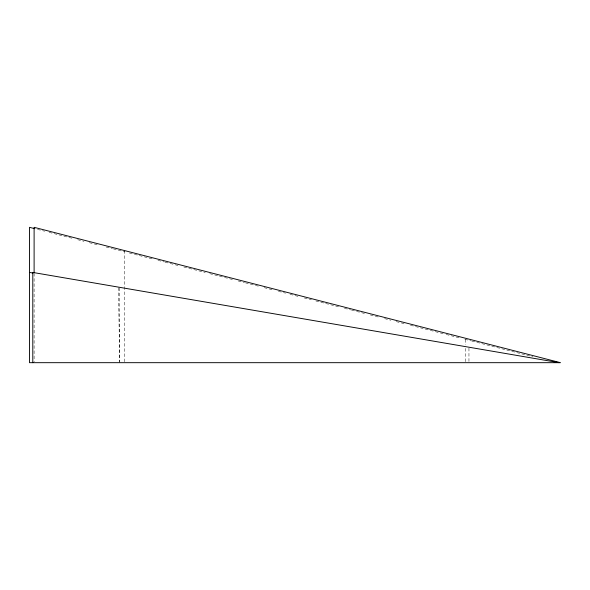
<?xml version="1.0" encoding="UTF-8"?>
<svg xmlns="http://www.w3.org/2000/svg" width="590" height="590" viewBox="0 0 590 590"><rect width="100%" height="100%" fill="white"/><g stroke="black" fill="none" stroke-linecap="round" stroke-linejoin="round"><path stroke-width="0.44" stroke-dasharray="2.95 2.21" d="M37.531 229.385L44.67 231.221M49.125 232.371L58.049 234.665M58.941 234.894L73.219 238.559M77.681 239.71L83.92 241.317M89.274 242.689L99.091 245.219M106.23 247.048L112.476 248.656M113.369 248.884L124.962 251.871M129.424 253.014L138.348 255.308M139.24 255.536L152.626 258.981M157.972 260.36L164.219 261.96M165.112 262.196L179.39 265.861M183.851 267.012L205.261 272.514M209.723 273.664L218.647 275.958M219.539 276.186L232.917 279.631M238.272 281.002L244.518 282.61M245.411 282.839L258.796 286.283M264.143 287.662L273.959 290.184M278.421 291.327L285.56 293.164M290.022 294.314L299.831 296.836M304.293 297.98L311.431 299.816M315.893 300.966L324.817 303.26M325.709 303.489L339.088 306.933M344.442 308.305L350.689 309.912M351.581 310.141L364.967 313.585M370.314 314.957L380.13 317.486M384.592 318.63L390.838 320.237M396.192 321.616L406.001 324.139M410.463 325.282L419.387 327.575M420.279 327.804L445.258 334.228M446.151 334.464L460.429 338.129M464.891 339.28L471.137 340.887M471.845 341.064L532.888 356.766M118.428 287.684L119.741 362.68M468.954 348.122L468.954 361.766M465.65 339.471L465.65 344.833M465.65 348.402L465.65 361.788M124.35 250.529L124.35 361.759M119.741 287.913L119.741 361.766M34.109 273.362L34.109 361.759"/><path stroke-width="0.89" d="M559.187 362.68L32.797 272.44L32.797 362.68M29.5 272.44L33.129 273.059M34.854 228.699L29.5 227.32L29.5 362.68L560.5 362.68L34.109 227.32L34.109 272.44"/></g></svg>
